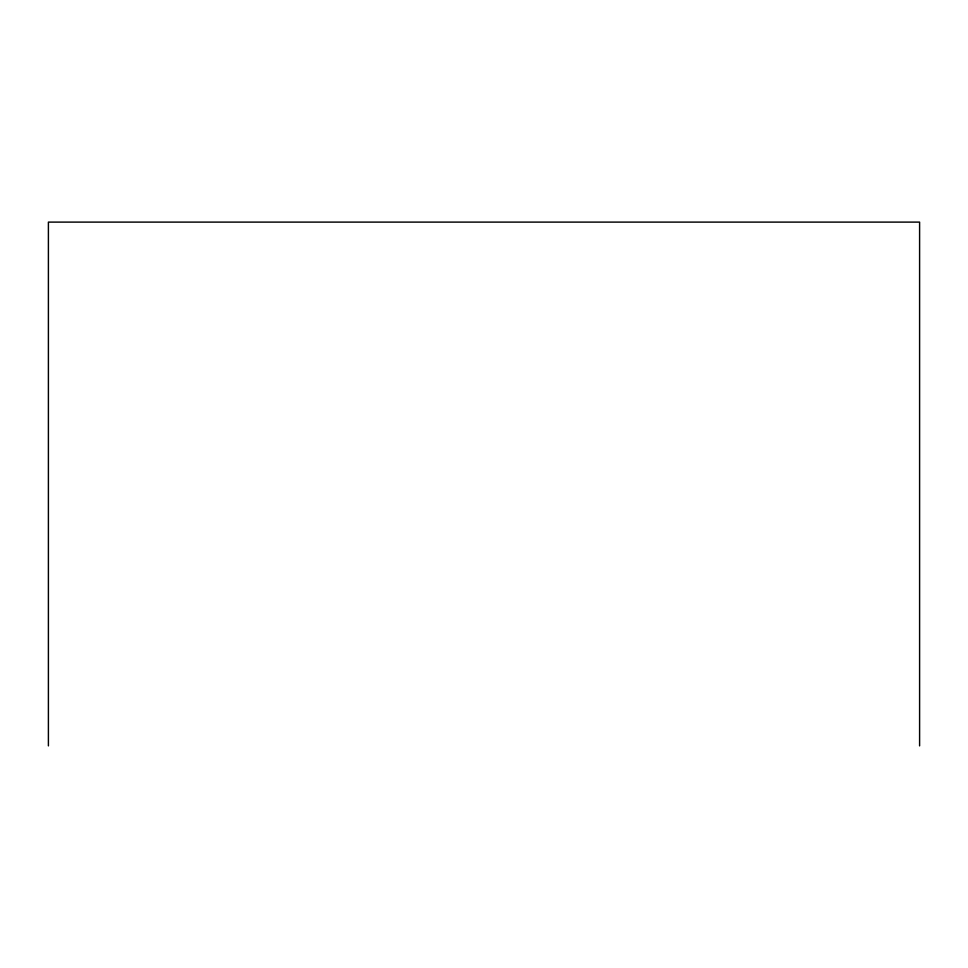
<?xml version="1.0" encoding="UTF-8"?>
<svg xmlns="http://www.w3.org/2000/svg" width="968" height="968" viewBox="0 0 968 968"><rect width="100%" height="100%" fill="white"/><g stroke="black" fill="none" stroke-linecap="round" stroke-linejoin="round"><path stroke-width="1.45" d="M919.6 745.892L919.6 222.108L48.4 222.108L48.4 745.892"/></g></svg>
